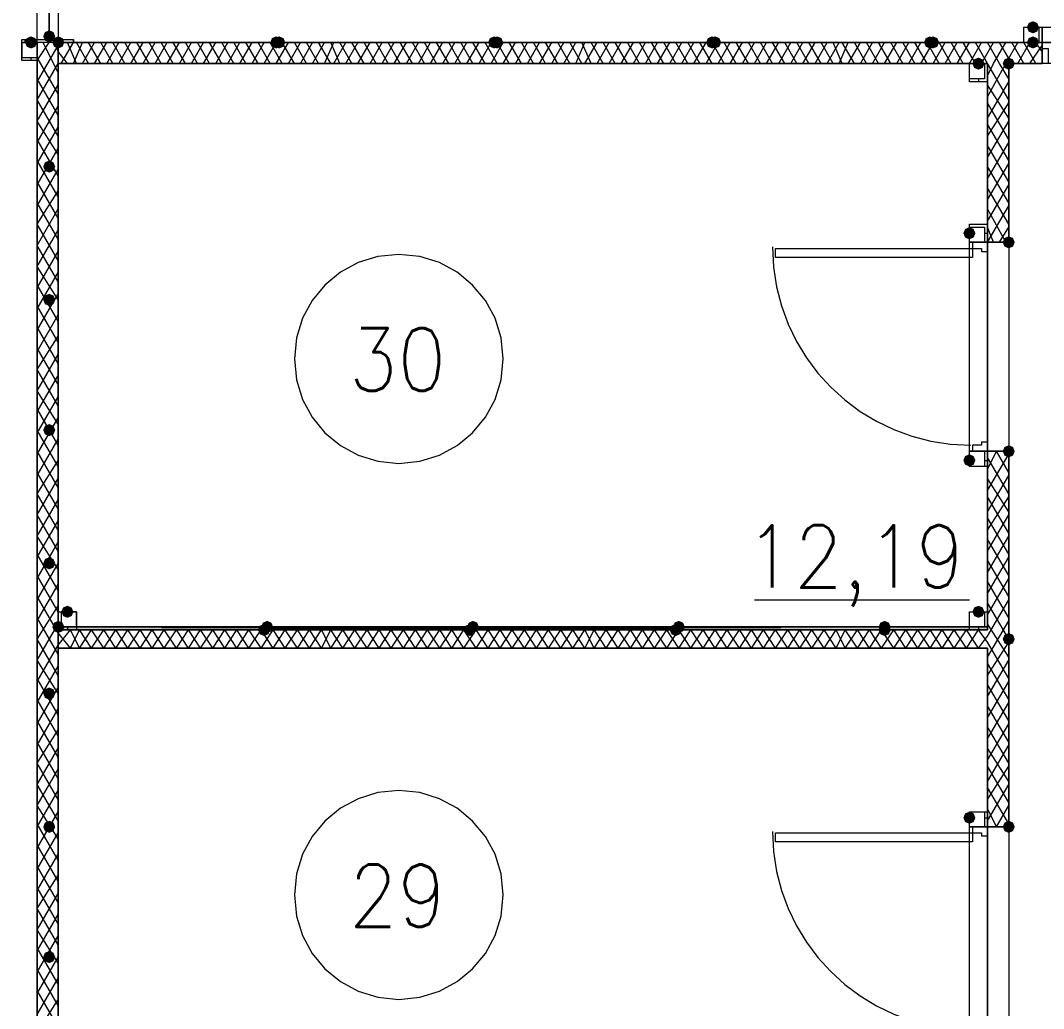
# Model space of a CAD drawing. Header units: millimetres. Extents: x 0 to 420, y 0 to 297.
# Drawn here: x 225.45 to 239.75, y 190.63 to 204.44 of the extents above; entities that cross this region are included whole.
import ezdxf

# ---------------------------------------------------------------- set-up
doc = ezdxf.new("R2010")
doc.units = ezdxf.units.MM
doc.styles.get("Standard").update_dxf_attribs({"font": 'STANDARD'})

msp = doc.modelspace()

# ---------------------------------------------------------------- hatches: boundary and pattern name
for color, points in [(7, [(239.691333, 204.343), (239.666462, 204.283204), (239.606667, 204.258333), (239.546871, 204.283204), (239.522, 204.343), (239.546871, 204.402796), (239.606667, 204.427667), (239.666462, 204.402796)]), (7, [(225.679, 204.131333), (225.654129, 204.071537), (225.594333, 204.046667), (225.534538, 204.071537), (225.509667, 204.131333), (225.534537, 204.191129), (225.594333, 204.216), (225.654129, 204.191129)]), (7, [(225.933, 204.216), (225.908129, 204.156204), (225.848333, 204.131333), (225.788537, 204.156204), (225.763667, 204.216), (225.788537, 204.275796), (225.848333, 204.300667), (225.908129, 204.275796)]), (254, [(226.06, 204.131333), (226.035129, 204.071537), (225.975333, 204.046667), (225.915538, 204.071537), (225.890667, 204.131333), (225.915537, 204.191129), (225.975333, 204.216), (226.035129, 204.191129)]), (254, [(229.108, 204.131333), (229.083129, 204.071537), (229.023333, 204.046667), (228.963538, 204.071537), (228.938667, 204.131333), (228.963537, 204.191129), (229.023333, 204.216), (229.083129, 204.191129)]), (254, [(229.150333, 204.131333), (229.125462, 204.071537), (229.065667, 204.046667), (229.005871, 204.071537), (228.981, 204.131333), (229.005871, 204.191129), (229.065667, 204.216), (229.125462, 204.191129)]), (254, [(232.156, 204.131333), (232.131129, 204.071537), (232.071333, 204.046667), (232.011538, 204.071537), (231.986667, 204.131333), (232.011537, 204.191129), (232.071333, 204.216), (232.131129, 204.191129)]), (254, [(232.198333, 204.131333), (232.173463, 204.071537), (232.113667, 204.046667), (232.053871, 204.071537), (232.029, 204.131333), (232.053871, 204.191129), (232.113667, 204.216), (232.173462, 204.191129)]), (254, [(235.204, 204.131333), (235.179129, 204.071537), (235.119333, 204.046667), (235.059538, 204.071537), (235.034667, 204.131333), (235.059537, 204.191129), (235.119333, 204.216), (235.179129, 204.191129)]), (254, [(235.246333, 204.131333), (235.221462, 204.071537), (235.161667, 204.046667), (235.101871, 204.071537), (235.077, 204.131333), (235.101871, 204.191129), (235.161667, 204.216), (235.221462, 204.191129)]), (254, [(238.252, 204.131333), (238.227129, 204.071537), (238.167333, 204.046667), (238.107537, 204.071537), (238.082667, 204.131333), (238.107537, 204.191129), (238.167333, 204.216), (238.227129, 204.191129)]), (254, [(238.294333, 204.131333), (238.269463, 204.071537), (238.209667, 204.046667), (238.149871, 204.071537), (238.125, 204.131333), (238.149871, 204.191129), (238.209667, 204.216), (238.269462, 204.191129)]), (7, [(239.691333, 204.131333), (239.666462, 204.071537), (239.606667, 204.046667), (239.546871, 204.071537), (239.522, 204.131333), (239.546871, 204.191129), (239.606667, 204.216), (239.666462, 204.191129)]), (7, [(238.929333, 203.835), (238.904462, 203.775204), (238.844667, 203.750333), (238.784871, 203.775204), (238.76, 203.835), (238.784871, 203.894796), (238.844667, 203.919667), (238.904462, 203.894796)]), (254, [(239.352667, 203.835), (239.327796, 203.775204), (239.268, 203.750333), (239.208204, 203.775204), (239.183333, 203.835), (239.208204, 203.894796), (239.268, 203.919667), (239.327796, 203.894796)]), (7, [(225.933, 202.395667), (225.908129, 202.335871), (225.848333, 202.311), (225.788537, 202.335871), (225.763667, 202.395667), (225.788537, 202.455462), (225.848333, 202.480333), (225.908129, 202.455463)]), (7, [(238.802333, 201.464333), (238.777462, 201.404538), (238.717667, 201.379667), (238.657871, 201.404538), (238.633, 201.464333), (238.657871, 201.524129), (238.717667, 201.549), (238.777462, 201.524129)]), (254, [(239.352667, 201.337333), (239.327796, 201.277537), (239.268, 201.252667), (239.208204, 201.277537), (239.183333, 201.337333), (239.208204, 201.397129), (239.268, 201.422), (239.327796, 201.397129)]), (254, [(239.352667, 201.337333), (239.327796, 201.277537), (239.268, 201.252667), (239.208204, 201.277537), (239.183333, 201.337333), (239.208204, 201.397129), (239.268, 201.422), (239.327796, 201.397129)]), (7, [(225.933, 200.533), (225.908129, 200.473204), (225.848333, 200.448333), (225.788537, 200.473204), (225.763667, 200.533), (225.788537, 200.592796), (225.848333, 200.617667), (225.908129, 200.592796)]), (7, [(225.933, 198.712667), (225.908129, 198.652871), (225.848333, 198.628), (225.788537, 198.652871), (225.763667, 198.712667), (225.788537, 198.772462), (225.848333, 198.797333), (225.908129, 198.772463)]), (7, [(239.352667, 198.416333), (239.327796, 198.356537), (239.268, 198.331667), (239.208204, 198.356537), (239.183333, 198.416333), (239.208204, 198.476129), (239.268, 198.501), (239.327796, 198.476129)]), (254, [(239.352667, 198.416333), (239.327796, 198.356537), (239.268, 198.331667), (239.208204, 198.356537), (239.183333, 198.416333), (239.208204, 198.476129), (239.268, 198.501), (239.327796, 198.476129)]), (254, [(239.352667, 198.416333), (239.327796, 198.356537), (239.268, 198.331667), (239.208204, 198.356537), (239.183333, 198.416333), (239.208204, 198.476129), (239.268, 198.501), (239.327796, 198.476129)]), (7, [(238.802333, 198.289333), (238.777462, 198.229537), (238.717667, 198.204667), (238.657871, 198.229537), (238.633, 198.289333), (238.657871, 198.349129), (238.717667, 198.374), (238.777462, 198.349129)]), (7, [(225.933, 196.85), (225.908129, 196.790204), (225.848333, 196.765333), (225.788537, 196.790204), (225.763667, 196.85), (225.788537, 196.909796), (225.848333, 196.934667), (225.908129, 196.909796)]), (7, [(226.187, 196.172667), (226.162129, 196.112871), (226.102333, 196.088), (226.042537, 196.112871), (226.017667, 196.172667), (226.042537, 196.232462), (226.102333, 196.257333), (226.162129, 196.232463)]), (7, [(238.929333, 196.172667), (238.904462, 196.112871), (238.844667, 196.088), (238.784871, 196.112871), (238.76, 196.172667), (238.784871, 196.232462), (238.844667, 196.257333), (238.904462, 196.232463)]), (254, [(226.06, 195.961), (226.035129, 195.901204), (225.975333, 195.876333), (225.915538, 195.901204), (225.890667, 195.961), (225.915537, 196.020796), (225.975333, 196.045667), (226.035129, 196.020796)]), (254, [(226.06, 195.961), (226.035129, 195.901204), (225.975333, 195.876333), (225.915538, 195.901204), (225.890667, 195.961), (225.915537, 196.020796), (225.975333, 196.045667), (226.035129, 196.020796)]), (254, [(228.981, 195.961), (228.956129, 195.901204), (228.896333, 195.876333), (228.836538, 195.901204), (228.811667, 195.961), (228.836537, 196.020796), (228.896333, 196.045667), (228.956129, 196.020796)]), (254, [(231.859667, 195.961), (231.834796, 195.901204), (231.775, 195.876333), (231.715204, 195.901204), (231.690333, 195.961), (231.715204, 196.020796), (231.775, 196.045667), (231.834796, 196.020796)]), (254, [(234.738333, 195.961), (234.713462, 195.901204), (234.653667, 195.876333), (234.593871, 195.901204), (234.569, 195.961), (234.593871, 196.020796), (234.653667, 196.045667), (234.713462, 196.020796)]), (254, [(237.617, 195.961), (237.592129, 195.901204), (237.532333, 195.876333), (237.472537, 195.901204), (237.447667, 195.961), (237.472537, 196.020796), (237.532333, 196.045667), (237.592129, 196.020796)]), (254, [(228.938667, 195.918667), (228.913796, 195.858871), (228.854, 195.834), (228.794204, 195.858871), (228.769333, 195.918667), (228.794204, 195.978462), (228.854, 196.003333), (228.913796, 195.978463)]), (254, [(231.817333, 195.918667), (231.792463, 195.858871), (231.732667, 195.834), (231.672871, 195.858871), (231.648, 195.918667), (231.672871, 195.978462), (231.732667, 196.003333), (231.792462, 195.978463)]), (254, [(234.696, 195.918667), (234.671129, 195.858871), (234.611333, 195.834), (234.551538, 195.858871), (234.526667, 195.918667), (234.551537, 195.978462), (234.611333, 196.003333), (234.671129, 195.978463)]), (254, [(237.617, 195.918667), (237.592129, 195.858871), (237.532333, 195.834), (237.472537, 195.858871), (237.447667, 195.918667), (237.472537, 195.978462), (237.532333, 196.003333), (237.592129, 195.978463)]), (254, [(239.352667, 195.791667), (239.327796, 195.731871), (239.268, 195.707), (239.208204, 195.731871), (239.183333, 195.791667), (239.208204, 195.851462), (239.268, 195.876333), (239.327796, 195.851463)]), (254, [(239.352667, 195.791667), (239.327796, 195.731871), (239.268, 195.707), (239.208204, 195.731871), (239.183333, 195.791667), (239.208204, 195.851462), (239.268, 195.876333), (239.327796, 195.851463)]), (7, [(225.933, 195.029667), (225.908129, 194.969871), (225.848333, 194.945), (225.788537, 194.969871), (225.763667, 195.029667), (225.788537, 195.089462), (225.848333, 195.114333), (225.908129, 195.089463)]), (7, [(238.802333, 193.294), (238.777462, 193.234204), (238.717667, 193.209333), (238.657871, 193.234204), (238.633, 193.294), (238.657871, 193.353796), (238.717667, 193.378667), (238.777462, 193.353796)]), (7, [(225.933, 193.167), (225.908129, 193.107204), (225.848333, 193.082333), (225.788537, 193.107204), (225.763667, 193.167), (225.788537, 193.226796), (225.848333, 193.251667), (225.908129, 193.226796)]), (7, [(239.352667, 193.167), (239.327796, 193.107204), (239.268, 193.082333), (239.208204, 193.107204), (239.183333, 193.167), (239.208204, 193.226796), (239.268, 193.251667), (239.327796, 193.226796)]), (254, [(239.352667, 193.167), (239.327796, 193.107204), (239.268, 193.082333), (239.208204, 193.107204), (239.183333, 193.167), (239.208204, 193.226796), (239.268, 193.251667), (239.327796, 193.226796)]), (7, [(225.933, 191.346667), (225.908129, 191.286871), (225.848333, 191.262), (225.788537, 191.286871), (225.763667, 191.346667), (225.788537, 191.406462), (225.848333, 191.431333), (225.908129, 191.406463)])]:
    msp.add_hatch(color=color).paths.add_polyline_path(points, flags=0)
h = msp.add_hatch(color=7)
h.paths.add_polyline_path([(225.975333, 204.131333), (239.733667, 204.131333)], flags=0)
h.paths.add_polyline_path([(239.733667, 204.131333), (225.975333, 204.131333)], flags=0)
h = msp.add_hatch(color=7)
h.paths.add_polyline_path([(239.268, 203.835), (239.268, 201.337333)], flags=0)
h.paths.add_polyline_path([(239.268, 201.337333), (239.268, 203.835)], flags=0)
h = msp.add_hatch(color=7)
h.paths.add_polyline_path([(239.268, 198.416333), (239.268, 193.167)], flags=0)
h.paths.add_polyline_path([(239.268, 193.167), (239.268, 198.416333)], flags=0)
h = msp.add_hatch(color=7)
h.paths.add_polyline_path([(238.971667, 195.961), (225.975333, 195.961), (238.971667, 195.918667)], flags=0)
h.paths.add_polyline_path([(225.975333, 195.961), (238.971667, 195.918667), (225.975333, 195.918667)], flags=0)

# ---------------------------------------------------------------- linework, layer by layer
at = {"color": 43, "lineweight": 0}
msp.add_lwpolyline([(208.576333, 187.748333), (225.679, 187.748333), (225.679, 222.25), (208.576333, 222.25)], close=True, dxfattribs=at)
at = {"color": 171, "lineweight": 0}
msp.add_lwpolyline([(225.975333, 204.131333), (243.586, 204.131333), (243.586, 222.25), (225.975333, 222.25)], close=True, dxfattribs=at)
at = {"color": 7, "lineweight": 0}
for points in [[(226.187, 204.131333), (225.467333, 204.131333), (225.467333, 204.173667), (225.848333, 204.173667), (225.848333, 204.808667), (225.467333, 204.808667), (225.467333, 204.851), (226.187, 204.851), (226.187, 204.808667), (225.848333, 204.808667), (225.848333, 204.173667), (226.187, 204.173667)], [(239.479667, 204.343), (239.691333, 204.343), (239.691333, 204.131333), (239.479667, 204.131333), (239.479667, 204.343), (239.733667, 204.343), (239.733667, 204.131333), (239.479667, 204.131333)], [(225.679, 203.877333), (225.467333, 203.877333), (225.467333, 204.131333), (225.679, 204.131333)], [(225.679, 203.919667), (225.679, 204.131333), (225.467333, 204.131333), (225.467333, 203.919667)], [(225.975333, 204.131333), (239.733667, 204.131333)], [(239.733667, 204.131333), (225.975333, 204.131333)], [(239.733667, 204.131333), (225.975333, 204.131333), (239.733667, 204.131333), (225.975333, 204.131333)], [(239.818333, 204.046667), (239.818333, 203.962), (239.818333, 203.835), (239.733667, 203.835), (239.733667, 204.046667)], [(238.717667, 203.835), (238.929333, 203.835), (238.929333, 203.623333), (238.717667, 203.623333), (238.717667, 203.835), (238.971667, 203.835), (238.971667, 203.581), (238.717667, 203.581)], [(239.268, 203.835), (239.268, 201.337333)], [(239.268, 201.337333), (239.268, 203.835)], [(239.268, 203.835), (239.268, 201.337333)], [(239.268, 203.835), (239.268, 201.337333)], [(238.717667, 201.337333), (238.717667, 201.549), (238.929333, 201.549), (238.929333, 201.337333), (238.717667, 201.337333), (238.717667, 201.591333), (238.971667, 201.591333), (238.971667, 201.337333)], [(238.971667, 201.337333), (238.76, 201.337333), (238.76, 201.252667), (238.887, 201.252667), (238.887, 201.210333), (238.971667, 201.210333)], [(236.008333, 201.252667), (238.76, 201.252667), (238.76, 201.125667), (236.008333, 201.125667)], [(238.971667, 198.543333), (238.887, 198.543333), (238.887, 198.501), (238.76, 198.501), (238.76, 198.416333), (238.971667, 198.416333)], [(238.717667, 198.204667), (238.717667, 198.416333), (238.929333, 198.416333), (238.929333, 198.204667), (238.717667, 198.204667), (238.717667, 198.416333), (238.971667, 198.416333), (238.971667, 198.204667)], [(239.268, 198.416333), (239.268, 193.167)], [(239.268, 193.167), (239.268, 198.416333)], [(239.268, 193.167), (239.268, 198.416333), (239.268, 193.167), (239.268, 198.416333)], [(225.975333, 196.172667), (226.229333, 196.172667), (226.229333, 195.918667), (225.975333, 195.918667)], [(226.017667, 196.172667), (226.017667, 195.961), (226.229333, 195.961), (226.229333, 196.172667)], [(238.717667, 196.172667), (238.929333, 196.172667), (238.929333, 195.961), (238.717667, 195.961), (238.717667, 196.172667), (238.971667, 196.172667), (238.971667, 195.918667), (238.717667, 195.918667)], [(238.971667, 195.961), (225.975333, 195.961), (238.971667, 195.918667)], [(225.975333, 195.961), (238.971667, 195.918667), (225.975333, 195.918667)], [(238.971667, 195.961), (238.971667, 195.918667), (225.975333, 195.918667), (225.975333, 195.961), (238.971667, 195.961), (225.975333, 195.961), (225.975333, 195.918667), (238.971667, 195.918667)], [(238.717667, 193.167), (238.717667, 193.378667), (238.929333, 193.378667), (238.929333, 193.167), (238.717667, 193.167), (238.717667, 193.378667), (238.971667, 193.378667), (238.971667, 193.167)], [(236.008333, 193.082333), (238.76, 193.082333), (238.76, 192.955333), (236.008333, 192.955333)], [(238.971667, 193.167), (238.76, 193.167), (238.76, 193.082333), (238.887, 193.082333), (238.887, 193.04), (238.971667, 193.04)]]:
    msp.add_lwpolyline(points, close=True, dxfattribs=at)
for points in [[(225.848333, 204.131333), (225.848333, 204.851)], [(239.733667, 204.258333), (239.733667, 204.343), (241.173, 204.343)], [(241.173, 204.131333), (239.733667, 204.131333), (239.733667, 204.258333)], [(225.509667, 204.131333), (225.509667, 204.173667)], [(225.679, 204.131333), (225.679, 204.173667)], [(225.679, 203.877333), (225.848333, 204.131333)], [(225.975333, 187.748333), (225.975333, 204.131333), (225.679, 204.131333), (225.679, 187.748333)], [(225.679, 203.581), (225.975333, 204.089)], [(225.975333, 203.708), (225.763667, 204.131333)], [(225.975333, 204.004333), (225.933, 204.131333)], [(225.975333, 204.089), (226.017667, 204.131333)], [(239.733667, 204.131333), (225.975333, 204.131333), (239.733667, 204.131333), (225.975333, 204.131333)], [(239.733667, 204.131333), (225.975333, 204.131333), (225.975333, 203.835)], [(226.017667, 204.131333), (226.017667, 204.173667)], [(226.017667, 203.835), (226.187, 204.131333)], [(226.229333, 203.835), (226.102333, 204.131333)], [(226.187, 204.131333), (226.187, 204.173667)], [(226.187, 203.835), (226.314, 204.131333)], [(226.398667, 203.835), (226.229333, 204.131333)], [(226.314, 203.835), (226.483333, 204.131333)], [(226.568, 203.835), (226.398667, 204.131333)], [(226.483333, 203.835), (226.652667, 204.131333)], [(226.737333, 203.835), (226.568, 204.131333)], [(226.652667, 203.835), (226.822, 204.131333)], [(226.906667, 203.835), (226.737333, 204.131333)], [(226.822, 203.835), (226.991333, 204.131333)], [(227.076, 203.835), (226.906667, 204.131333)], [(226.991333, 203.835), (227.160667, 204.131333)], [(227.245333, 203.835), (227.076, 204.131333)], [(227.160667, 203.835), (227.33, 204.131333)], [(227.414667, 203.835), (227.245333, 204.131333)], [(227.33, 203.835), (227.499333, 204.131333)], [(227.584, 203.835), (227.414667, 204.131333)], [(227.499333, 203.835), (227.668667, 204.131333)], [(227.753333, 203.835), (227.584, 204.131333)], [(227.668667, 203.835), (227.838, 204.131333)], [(227.922667, 203.835), (227.753333, 204.131333)], [(227.838, 203.835), (228.007333, 204.131333)], [(228.092, 203.835), (227.922667, 204.131333)], [(228.007333, 203.835), (228.176667, 204.131333)], [(228.261333, 203.835), (228.092, 204.131333)], [(228.176667, 203.835), (228.346, 204.131333)], [(228.430667, 203.835), (228.261333, 204.131333)], [(228.346, 203.835), (228.515333, 204.131333)], [(228.6, 203.835), (228.430667, 204.131333)], [(228.515333, 203.835), (228.684667, 204.131333)], [(228.769333, 203.835), (228.6, 204.131333)], [(228.684667, 203.835), (228.854, 204.131333)], [(228.938667, 203.835), (228.769333, 204.131333)], [(228.854, 203.835), (229.023333, 204.131333)], [(229.108, 203.835), (228.938667, 204.131333)], [(229.023333, 203.835), (229.192667, 204.131333)], [(229.277333, 203.835), (229.108, 204.131333)], [(229.192667, 203.835), (229.362, 204.131333)], [(229.446667, 203.835), (229.277333, 204.131333)], [(229.362, 203.835), (229.531333, 204.131333)], [(229.616, 203.835), (229.446667, 204.131333)], [(229.531333, 203.835), (229.700667, 204.131333)], [(229.785333, 203.835), (229.616, 204.131333)], [(229.700667, 203.835), (229.827667, 204.131333)], [(229.912333, 203.835), (229.785333, 204.131333)], [(229.827667, 203.835), (229.997, 204.131333)], [(230.081667, 203.835), (229.912333, 204.131333)], [(229.997, 203.835), (230.166333, 204.131333)], [(230.251, 203.835), (230.081667, 204.131333)], [(230.166333, 203.835), (230.335667, 204.131333)], [(230.420333, 203.835), (230.251, 204.131333)], [(230.335667, 203.835), (230.505, 204.131333)], [(230.589667, 203.835), (230.420333, 204.131333)], [(230.505, 203.835), (230.674333, 204.131333)], [(230.759, 203.835), (230.589667, 204.131333)], [(230.674333, 203.835), (230.843667, 204.131333)], [(230.928333, 203.835), (230.759, 204.131333)], [(230.843667, 203.835), (231.013, 204.131333)], [(231.097667, 203.835), (230.928333, 204.131333)], [(231.013, 203.835), (231.182333, 204.131333)], [(231.267, 203.835), (231.097667, 204.131333)], [(231.182333, 203.835), (231.351667, 204.131333)], [(231.436333, 203.835), (231.267, 204.131333)], [(231.351667, 203.835), (231.521, 204.131333)], [(231.605667, 203.835), (231.436333, 204.131333)], [(231.521, 203.835), (231.690333, 204.131333)], [(231.775, 203.835), (231.605667, 204.131333)], [(231.690333, 203.835), (231.859667, 204.131333)], [(231.944333, 203.835), (231.775, 204.131333)], [(231.859667, 203.835), (232.029, 204.131333)], [(232.113667, 203.835), (231.944333, 204.131333)], [(232.029, 203.835), (232.198333, 204.131333)], [(232.283, 203.835), (232.113667, 204.131333)], [(232.198333, 203.835), (232.367667, 204.131333)], [(232.452333, 203.835), (232.283, 204.131333)], [(232.367667, 203.835), (232.537, 204.131333)], [(232.621667, 203.835), (232.452333, 204.131333)], [(232.537, 203.835), (232.706333, 204.131333)], [(232.791, 203.835), (232.621667, 204.131333)], [(232.706333, 203.835), (232.875667, 204.131333)], [(232.960333, 203.835), (232.791, 204.131333)], [(232.875667, 203.835), (233.045, 204.131333)], [(233.129667, 203.835), (232.960333, 204.131333)], [(233.045, 203.835), (233.214333, 204.131333)], [(233.299, 203.835), (233.129667, 204.131333)], [(233.214333, 203.835), (233.341333, 204.131333)], [(233.426, 203.835), (233.299, 204.131333)], [(233.341333, 203.835), (233.510667, 204.131333)], [(233.595333, 203.835), (233.426, 204.131333)], [(233.510667, 203.835), (233.68, 204.131333)], [(233.764667, 203.835), (233.595333, 204.131333)], [(233.68, 203.835), (233.849333, 204.131333)], [(233.934, 203.835), (233.764667, 204.131333)], [(233.849333, 203.835), (234.018667, 204.131333)], [(234.103333, 203.835), (233.934, 204.131333)], [(234.018667, 203.835), (234.188, 204.131333)], [(234.272667, 203.835), (234.103333, 204.131333)], [(234.188, 203.835), (234.357333, 204.131333)], [(234.442, 203.835), (234.272667, 204.131333)], [(234.357333, 203.835), (234.526667, 204.131333)], [(234.611333, 203.835), (234.442, 204.131333)], [(234.526667, 203.835), (234.696, 204.131333)], [(234.780667, 203.835), (234.611333, 204.131333)], [(234.696, 203.835), (234.865333, 204.131333)], [(234.95, 203.835), (234.780667, 204.131333)], [(234.865333, 203.835), (235.034667, 204.131333)], [(235.119333, 203.835), (234.95, 204.131333)], [(235.034667, 203.835), (235.204, 204.131333)], [(235.288667, 203.835), (235.119333, 204.131333)], [(235.204, 203.835), (235.373333, 204.131333)], [(235.458, 203.835), (235.288667, 204.131333)], [(235.373333, 203.835), (235.542667, 204.131333)], [(235.627333, 203.835), (235.458, 204.131333)], [(235.542667, 203.835), (235.712, 204.131333)], [(235.796667, 203.835), (235.627333, 204.131333)], [(235.712, 203.835), (235.881333, 204.131333)], [(235.966, 203.835), (235.796667, 204.131333)], [(235.881333, 203.835), (236.050667, 204.131333)], [(236.135333, 203.835), (235.966, 204.131333)], [(236.050667, 203.835), (236.22, 204.131333)], [(236.304667, 203.835), (236.135333, 204.131333)], [(236.22, 203.835), (236.389333, 204.131333)], [(236.474, 203.835), (236.304667, 204.131333)], [(236.389333, 203.835), (236.558667, 204.131333)], [(236.643333, 203.835), (236.474, 204.131333)], [(236.558667, 203.835), (236.728, 204.131333)], [(236.812667, 203.835), (236.643333, 204.131333)], [(236.728, 203.835), (236.897333, 204.131333)], [(236.939667, 203.835), (236.812667, 204.131333)], [(236.897333, 203.835), (237.024333, 204.131333)], [(237.109, 203.835), (236.939667, 204.131333)], [(237.024333, 203.835), (237.193667, 204.131333)], [(237.278333, 203.835), (237.109, 204.131333)], [(237.193667, 203.835), (237.363, 204.131333)], [(237.447667, 203.835), (237.278333, 204.131333)], [(237.363, 203.835), (237.532333, 204.131333)], [(237.617, 203.835), (237.447667, 204.131333)], [(237.532333, 203.835), (237.701667, 204.131333)], [(237.786333, 203.835), (237.617, 204.131333)], [(237.701667, 203.835), (237.871, 204.131333)], [(237.955667, 203.835), (237.786333, 204.131333)], [(237.871, 203.835), (238.040333, 204.131333)], [(238.125, 203.835), (237.955667, 204.131333)], [(238.040333, 203.835), (238.209667, 204.131333)], [(238.294333, 203.835), (238.125, 204.131333)], [(238.209667, 203.835), (238.379, 204.131333)], [(238.463667, 203.835), (238.294333, 204.131333)], [(238.379, 203.835), (238.548333, 204.131333)], [(238.633, 203.835), (238.463667, 204.131333)], [(238.548333, 203.835), (238.717667, 204.131333)], [(238.802333, 203.835), (238.633, 204.131333)], [(238.717667, 203.835), (238.887, 204.131333)], [(238.971667, 203.835), (238.802333, 204.131333)], [(238.887, 203.835), (239.056333, 204.131333)], [(239.141, 203.835), (238.971667, 204.131333)], [(239.056333, 203.835), (239.225667, 204.131333)], [(239.310333, 203.835), (239.141, 204.131333)], [(239.225667, 203.835), (239.395, 204.131333)], [(239.479667, 203.835), (239.310333, 204.131333)], [(239.395, 203.835), (239.564333, 204.131333)], [(239.649, 203.835), (239.479667, 204.131333)], [(239.564333, 203.835), (239.733667, 204.089)], [(239.733667, 204.004333), (239.649, 204.131333)], [(239.733667, 203.835), (239.733667, 204.046667), (239.733667, 204.131333)], [(239.733667, 204.131333), (239.733667, 204.046667), (239.733667, 203.835), (239.733667, 204.046667)], [(225.594333, 203.877333), (225.594333, 203.919667)], [(225.975333, 203.411667), (225.679, 203.919667)], [(226.102333, 203.835), (225.975333, 204.004333)], [(225.679, 203.327), (225.975333, 203.835)], [(225.975333, 203.835), (238.971667, 203.835)], [(238.971667, 203.665667), (239.056333, 203.835)], [(238.971667, 203.369333), (239.225667, 203.835)], [(239.268, 203.327), (238.971667, 203.835)], [(238.971667, 203.835), (238.971667, 201.337333)], [(239.268, 203.623333), (239.141, 203.835)], [(239.268, 203.835), (239.268, 201.337333), (239.268, 203.835), (239.268, 201.337333)], [(239.268, 203.835), (239.733667, 203.835)], [(239.268, 201.337333), (239.268, 203.835)], [(225.975333, 203.115333), (225.679, 203.623333)], [(238.844667, 203.623333), (238.844667, 203.581)], [(225.679, 203.030667), (225.975333, 203.538667)], [(238.971667, 203.073), (239.268, 203.581)], [(239.268, 203.073), (238.971667, 203.538667)], [(225.975333, 202.819), (225.679, 203.327)], [(225.679, 202.734333), (225.975333, 203.242333)], [(238.971667, 202.819), (239.268, 203.284667)], [(239.268, 202.776667), (238.971667, 203.284667)], [(225.975333, 202.565), (225.679, 203.030667)], [(225.679, 202.438), (225.975333, 202.946)], [(238.971667, 202.522667), (239.268, 203.030667)], [(239.268, 202.480333), (238.971667, 202.988333)], [(225.975333, 202.268667), (225.679, 202.776667)], [(225.679, 202.141667), (225.975333, 202.649667)], [(238.971667, 202.226333), (239.268, 202.734333)], [(239.268, 202.184), (238.971667, 202.692)], [(225.975333, 201.972333), (225.679, 202.480333)], [(225.679, 201.845333), (225.975333, 202.353333)], [(238.971667, 201.93), (239.268, 202.438)], [(239.268, 201.887667), (238.971667, 202.395667)], [(225.975333, 201.676), (225.679, 202.184)], [(225.679, 201.591333), (225.975333, 202.057)], [(238.971667, 201.633667), (239.268, 202.141667)], [(239.268, 201.591333), (238.971667, 202.099333)], [(225.975333, 201.379667), (225.679, 201.887667)], [(225.679, 201.295), (225.975333, 201.803)], [(238.971667, 201.337333), (239.268, 201.845333)], [(239.225667, 201.337333), (238.971667, 201.803)], [(225.975333, 201.083333), (225.679, 201.591333)], [(225.679, 200.998667), (225.975333, 201.506667)], [(239.056333, 201.337333), (238.971667, 201.549)], [(239.141, 201.337333), (239.268, 201.549)], [(238.717667, 199.898), (238.717667, 201.337333), (238.844667, 201.337333)], [(238.844667, 201.337333), (238.971667, 201.337333), (238.971667, 199.898)], [(238.929333, 201.464333), (238.971667, 201.464333)], [(238.971667, 201.337333), (239.268, 201.337333)], [(239.268, 201.337333), (238.971667, 201.337333)], [(225.975333, 200.787), (225.679, 201.295)], [(225.679, 200.702333), (225.975333, 201.210333)], [(235.966, 201.273833), (235.980316, 200.990325), (236.022334, 200.715006), (236.09066, 200.449272), (236.183901, 200.194515), (236.300663, 199.95213), (236.439552, 199.723509), (236.599176, 199.510048), (236.778139, 199.313139), (236.975048, 199.134176), (237.188509, 198.974552), (237.41713, 198.835663), (237.659515, 198.718901), (237.914272, 198.62566), (238.180006, 198.557334), (238.455325, 198.515316), (238.738833, 198.501)], [(232.198333, 199.7075), (232.168661, 200.001844), (232.083561, 200.275996), (231.948905, 200.524083), (231.770566, 200.740232), (231.554416, 200.918572), (231.306329, 201.053228), (231.032177, 201.138328), (230.737833, 201.168), (230.44349, 201.138328), (230.169338, 201.053228), (229.921251, 200.918572), (229.705101, 200.740232), (229.526762, 200.524083), (229.392106, 200.275996), (229.307005, 200.001844), (229.277333, 199.7075)], [(225.975333, 200.533), (225.679, 200.998667)], [(225.679, 200.406), (225.975333, 200.914)], [(225.975333, 200.236667), (225.679, 200.744667)], [(225.679, 200.109667), (225.975333, 200.617667)], [(225.975333, 199.940333), (225.679, 200.448333)], [(225.679, 199.813333), (225.975333, 200.321333)], [(225.975333, 199.644), (225.679, 200.152)], [(225.679, 199.559333), (225.975333, 200.025)], [(238.844667, 198.416333), (238.717667, 198.416333), (238.717667, 199.898)], [(238.971667, 199.898), (238.971667, 198.416333), (238.844667, 198.416333)], [(225.975333, 199.347667), (225.679, 199.855667)], [(225.679, 199.263), (225.975333, 199.771)], [(229.277333, 199.7075), (229.307005, 199.413156), (229.392106, 199.139004), (229.526762, 198.890917), (229.705101, 198.674768), (229.921251, 198.496428), (230.169338, 198.361772), (230.44349, 198.276672), (230.737833, 198.247), (231.032177, 198.276672), (231.306329, 198.361772), (231.554416, 198.496428), (231.770566, 198.674768), (231.948905, 198.890917), (232.083561, 199.139004), (232.168661, 199.413156), (232.198333, 199.7075)], [(225.975333, 199.051333), (225.679, 199.559333)], [(225.679, 198.966667), (225.975333, 199.474667)], [(225.975333, 198.797333), (225.679, 199.263)], [(225.679, 198.670333), (225.975333, 199.178333)], [(225.975333, 198.501), (225.679, 199.009)], [(225.679, 198.374), (225.975333, 198.882)], [(225.975333, 198.204667), (225.679, 198.712667)], [(225.679, 198.077667), (225.975333, 198.585667)], [(225.975333, 197.908333), (225.679, 198.416333)], [(238.971667, 198.162333), (239.098667, 198.416333)], [(238.971667, 198.416333), (239.268, 198.416333)], [(239.268, 198.416333), (238.971667, 198.416333)], [(238.971667, 198.416333), (238.971667, 195.918667)], [(238.971667, 197.866), (239.268, 198.374)], [(239.268, 197.823667), (238.971667, 198.331667)], [(239.268, 198.12), (239.098667, 198.416333)], [(239.268, 193.167), (239.268, 198.416333), (239.268, 193.167), (239.268, 198.416333)], [(239.268, 193.167), (239.268, 198.416333)], [(225.679, 197.823667), (225.975333, 198.289333)], [(238.929333, 198.289333), (238.971667, 198.289333)], [(225.975333, 197.612), (225.679, 198.12)], [(225.679, 197.527333), (225.975333, 198.035333)], [(238.971667, 197.569667), (239.268, 198.077667)], [(239.268, 197.569667), (238.971667, 198.035333)], [(225.975333, 197.315667), (225.679, 197.823667)], [(238.971667, 197.315667), (239.268, 197.781333)], [(239.268, 197.273333), (238.971667, 197.781333)], [(225.679, 197.231), (225.975333, 197.739)], [(225.975333, 197.019333), (225.679, 197.527333)], [(238.971667, 197.019333), (239.268, 197.527333)], [(239.268, 196.977), (238.971667, 197.485)], [(225.679, 196.934667), (225.975333, 197.442667)], [(225.975333, 196.765333), (225.679, 197.231)], [(238.971667, 196.723), (239.268, 197.231)], [(239.268, 196.680667), (238.971667, 197.188667)], [(225.679, 196.638333), (225.975333, 197.146333)], [(225.975333, 196.469), (225.679, 196.977)], [(238.971667, 196.426667), (239.268, 196.934667)], [(239.268, 196.384333), (238.971667, 196.892333)], [(225.679, 196.342), (225.975333, 196.85)], [(225.975333, 196.172667), (225.679, 196.680667)], [(238.971667, 196.130333), (239.268, 196.638333)], [(225.679, 196.045667), (225.975333, 196.553667)], [(239.268, 196.088), (238.971667, 196.596)], [(225.975333, 195.876333), (225.679, 196.384333)], [(235.712, 196.342), (238.717667, 196.342)], [(238.971667, 195.834), (239.268, 196.342)], [(225.679, 195.791667), (225.975333, 196.257333)], [(239.268, 195.791667), (238.971667, 196.299667)], [(225.975333, 195.58), (225.679, 196.088)], [(238.971667, 195.537667), (239.268, 196.045667)], [(225.679, 195.495333), (225.975333, 196.003333)], [(238.971667, 195.961), (225.975333, 195.961), (238.971667, 195.961), (225.975333, 195.918667)], [(225.975333, 195.707), (226.144667, 195.918667)], [(238.971667, 195.918667), (225.975333, 195.918667), (225.975333, 195.664667)], [(226.102333, 195.961), (226.102333, 195.918667)], [(226.144667, 195.664667), (226.271667, 195.918667)], [(226.271667, 195.664667), (226.144667, 195.918667)], [(226.271667, 195.664667), (226.441, 195.918667)], [(226.441, 195.664667), (226.271667, 195.918667)], [(226.441, 195.664667), (226.610333, 195.918667)], [(226.610333, 195.664667), (226.441, 195.918667)], [(226.610333, 195.664667), (226.779667, 195.918667)], [(226.779667, 195.664667), (226.610333, 195.918667)], [(226.779667, 195.664667), (226.949, 195.918667)], [(226.949, 195.664667), (226.779667, 195.918667)], [(226.949, 195.664667), (227.118333, 195.918667)], [(227.118333, 195.664667), (226.949, 195.918667)], [(227.118333, 195.664667), (227.287667, 195.918667)], [(227.287667, 195.664667), (227.118333, 195.918667)], [(227.287667, 195.664667), (227.457, 195.918667)], [(227.457, 195.664667), (227.287667, 195.918667)], [(227.457, 195.664667), (227.626333, 195.918667)], [(227.626333, 195.664667), (227.457, 195.918667)], [(227.626333, 195.664667), (227.795667, 195.918667)], [(227.795667, 195.664667), (227.626333, 195.918667)], [(227.795667, 195.664667), (227.965, 195.918667)], [(227.965, 195.664667), (227.795667, 195.918667)], [(227.965, 195.664667), (228.134333, 195.918667)], [(228.134333, 195.664667), (227.965, 195.918667)], [(228.134333, 195.664667), (228.303667, 195.918667)], [(228.303667, 195.664667), (228.134333, 195.918667)], [(228.303667, 195.664667), (228.473, 195.918667)], [(228.473, 195.664667), (228.303667, 195.918667)], [(228.473, 195.664667), (228.642333, 195.918667)], [(228.642333, 195.664667), (228.473, 195.918667)], [(228.642333, 195.664667), (228.811667, 195.918667)], [(228.811667, 195.664667), (228.642333, 195.918667)], [(228.811667, 195.664667), (228.981, 195.918667)], [(228.981, 195.664667), (228.811667, 195.918667)], [(228.981, 195.664667), (229.150333, 195.918667)], [(229.150333, 195.664667), (228.981, 195.918667)], [(229.150333, 195.664667), (229.319667, 195.918667)], [(229.319667, 195.664667), (229.150333, 195.918667)], [(229.319667, 195.664667), (229.489, 195.918667)], [(229.489, 195.664667), (229.319667, 195.918667)], [(229.489, 195.664667), (229.658333, 195.918667)], [(229.658333, 195.664667), (229.489, 195.918667)], [(229.658333, 195.664667), (229.785333, 195.918667)], [(229.785333, 195.664667), (229.658333, 195.918667)], [(229.785333, 195.664667), (229.954667, 195.918667)], [(229.954667, 195.664667), (229.785333, 195.918667)], [(229.954667, 195.664667), (230.124, 195.918667)], [(230.124, 195.664667), (229.954667, 195.918667)], [(230.124, 195.664667), (230.293333, 195.918667)], [(230.293333, 195.664667), (230.124, 195.918667)], [(230.293333, 195.664667), (230.462667, 195.918667)], [(230.462667, 195.664667), (230.293333, 195.918667)], [(230.462667, 195.664667), (230.632, 195.918667)], [(230.632, 195.664667), (230.462667, 195.918667)], [(230.632, 195.664667), (230.801333, 195.918667)], [(230.801333, 195.664667), (230.632, 195.918667)], [(230.801333, 195.664667), (230.970667, 195.918667)], [(230.970667, 195.664667), (230.801333, 195.918667)], [(230.970667, 195.664667), (231.14, 195.918667)], [(231.14, 195.664667), (230.970667, 195.918667)], [(231.14, 195.664667), (231.309333, 195.918667)], [(231.309333, 195.664667), (231.14, 195.918667)], [(231.309333, 195.664667), (231.478667, 195.918667)], [(231.478667, 195.664667), (231.309333, 195.918667)], [(231.478667, 195.664667), (231.648, 195.918667)], [(231.648, 195.664667), (231.478667, 195.918667)], [(231.648, 195.664667), (231.817333, 195.918667)], [(231.817333, 195.664667), (231.648, 195.918667)], [(231.817333, 195.664667), (231.986667, 195.918667)], [(231.986667, 195.664667), (231.817333, 195.918667)], [(231.986667, 195.664667), (232.156, 195.918667)], [(232.156, 195.664667), (231.986667, 195.918667)], [(232.156, 195.664667), (232.325333, 195.918667)], [(232.325333, 195.664667), (232.156, 195.918667)], [(232.325333, 195.664667), (232.494667, 195.918667)], [(232.494667, 195.664667), (232.325333, 195.918667)], [(232.494667, 195.664667), (232.664, 195.918667)], [(232.664, 195.664667), (232.494667, 195.918667)], [(232.664, 195.664667), (232.833333, 195.918667)], [(232.833333, 195.664667), (232.664, 195.918667)], [(232.833333, 195.664667), (233.002667, 195.918667)], [(233.002667, 195.664667), (232.833333, 195.918667)], [(233.002667, 195.664667), (233.172, 195.918667)], [(233.172, 195.664667), (233.002667, 195.918667)], [(233.172, 195.664667), (233.341333, 195.918667)], [(233.341333, 195.664667), (233.172, 195.918667)], [(233.341333, 195.664667), (233.468333, 195.918667)], [(233.468333, 195.664667), (233.341333, 195.918667)], [(233.468333, 195.664667), (233.637667, 195.918667)], [(233.637667, 195.664667), (233.468333, 195.918667)], [(233.637667, 195.664667), (233.807, 195.918667)], [(233.807, 195.664667), (233.637667, 195.918667)], [(233.807, 195.664667), (233.976333, 195.918667)], [(233.976333, 195.664667), (233.807, 195.918667)], [(233.976333, 195.664667), (234.145667, 195.918667)], [(234.145667, 195.664667), (233.976333, 195.918667)], [(234.145667, 195.664667), (234.315, 195.918667)], [(234.315, 195.664667), (234.145667, 195.918667)], [(234.315, 195.664667), (234.484333, 195.918667)], [(234.484333, 195.664667), (234.315, 195.918667)], [(234.484333, 195.664667), (234.653667, 195.918667)], [(234.653667, 195.664667), (234.484333, 195.918667)], [(234.653667, 195.664667), (234.823, 195.918667)], [(234.823, 195.664667), (234.653667, 195.918667)], [(234.823, 195.664667), (234.992333, 195.918667)], [(234.992333, 195.664667), (234.823, 195.918667)], [(234.992333, 195.664667), (235.161667, 195.918667)], [(235.161667, 195.664667), (234.992333, 195.918667)], [(235.161667, 195.664667), (235.331, 195.918667)], [(235.331, 195.664667), (235.161667, 195.918667)], [(235.331, 195.664667), (235.500333, 195.918667)], [(235.500333, 195.664667), (235.331, 195.918667)], [(235.500333, 195.664667), (235.669667, 195.918667)], [(235.669667, 195.664667), (235.500333, 195.918667)], [(235.669667, 195.664667), (235.839, 195.918667)], [(235.839, 195.664667), (235.669667, 195.918667)], [(235.839, 195.664667), (236.008333, 195.918667)], [(236.008333, 195.664667), (235.839, 195.918667)], [(236.008333, 195.664667), (236.177667, 195.918667)], [(236.177667, 195.664667), (236.008333, 195.918667)], [(236.177667, 195.664667), (236.347, 195.918667)], [(236.347, 195.664667), (236.177667, 195.918667)], [(236.347, 195.664667), (236.516333, 195.918667)], [(236.516333, 195.664667), (236.347, 195.918667)], [(236.516333, 195.664667), (236.685667, 195.918667)], [(236.685667, 195.664667), (236.516333, 195.918667)], [(236.685667, 195.664667), (236.855, 195.918667)], [(236.855, 195.664667), (236.685667, 195.918667)], [(236.855, 195.664667), (236.982, 195.918667)], [(236.982, 195.664667), (236.855, 195.918667)], [(236.982, 195.664667), (237.151333, 195.918667)], [(237.151333, 195.664667), (236.982, 195.918667)], [(237.151333, 195.664667), (237.320667, 195.918667)], [(237.320667, 195.664667), (237.151333, 195.918667)], [(237.320667, 195.664667), (237.49, 195.918667)], [(237.49, 195.664667), (237.320667, 195.918667)], [(237.49, 195.664667), (237.659333, 195.918667)], [(237.659333, 195.664667), (237.49, 195.918667)], [(237.659333, 195.664667), (237.828667, 195.918667)], [(237.828667, 195.664667), (237.659333, 195.918667)], [(237.828667, 195.664667), (237.998, 195.918667)], [(237.998, 195.664667), (237.828667, 195.918667)], [(237.998, 195.664667), (238.167333, 195.918667)], [(238.167333, 195.664667), (237.998, 195.918667)], [(238.167333, 195.664667), (238.336667, 195.918667)], [(238.336667, 195.664667), (238.167333, 195.918667)], [(238.336667, 195.664667), (238.506, 195.918667)], [(238.506, 195.664667), (238.336667, 195.918667)], [(238.506, 195.664667), (238.675333, 195.918667)], [(238.675333, 195.664667), (238.506, 195.918667)], [(238.675333, 195.664667), (238.844667, 195.918667)], [(238.844667, 195.664667), (238.675333, 195.918667)], [(238.844667, 195.961), (238.844667, 195.918667)], [(238.971667, 195.749333), (238.844667, 195.918667)], [(239.268, 195.537667), (238.971667, 196.003333)], [(225.975333, 195.283667), (225.679, 195.791667)], [(226.144667, 195.664667), (225.975333, 195.876333)], [(238.844667, 195.664667), (238.971667, 195.834)], [(238.971667, 195.283667), (239.268, 195.749333)], [(239.268, 195.241333), (238.971667, 195.749333)], [(225.679, 195.199), (225.975333, 195.707)], [(225.975333, 195.664667), (238.971667, 195.664667)], [(238.971667, 195.664667), (238.971667, 193.167)], [(225.975333, 195.029667), (225.679, 195.495333)], [(238.971667, 194.987333), (239.268, 195.495333)], [(225.679, 194.902667), (225.975333, 195.410667)], [(239.268, 194.945), (238.971667, 195.453)], [(225.975333, 194.733333), (225.679, 195.241333)], [(238.971667, 194.691), (239.268, 195.199)], [(225.679, 194.606333), (225.975333, 195.114333)], [(239.268, 194.648667), (238.971667, 195.156667)], [(225.975333, 194.437), (225.679, 194.945)], [(238.971667, 194.394667), (239.268, 194.902667)], [(225.679, 194.31), (225.975333, 194.818)], [(239.268, 194.352333), (238.971667, 194.860333)], [(225.975333, 194.140667), (225.679, 194.648667)], [(238.971667, 194.098333), (239.268, 194.606333)], [(225.679, 194.056), (225.975333, 194.521667)], [(239.268, 194.056), (238.971667, 194.564)], [(225.975333, 193.844333), (225.679, 194.352333)], [(225.679, 193.759667), (225.975333, 194.267667)], [(238.971667, 193.802), (239.268, 194.31)], [(239.268, 193.802), (238.971667, 194.267667)], [(225.975333, 193.548), (225.679, 194.056)], [(225.679, 193.463333), (225.975333, 193.971333)], [(238.971667, 193.548), (239.268, 194.013667)], [(239.268, 193.505667), (238.971667, 194.013667)], [(225.975333, 193.251667), (225.679, 193.759667)], [(238.971667, 193.251667), (239.268, 193.759667)], [(225.679, 193.167), (225.975333, 193.675)], [(232.198333, 192.2145), (232.168661, 192.508844), (232.083561, 192.782996), (231.948905, 193.031083), (231.770566, 193.247232), (231.554416, 193.425572), (231.306329, 193.560228), (231.032177, 193.645328), (230.737833, 193.675), (230.44349, 193.645328), (230.169338, 193.560228), (229.921251, 193.425572), (229.705101, 193.247232), (229.526762, 193.031083), (229.392106, 192.782996), (229.307005, 192.508844), (229.277333, 192.2145)], [(239.268, 193.209333), (238.971667, 193.717333)], [(225.975333, 192.997667), (225.679, 193.463333)], [(239.098667, 193.167), (239.268, 193.463333)], [(225.679, 192.870667), (225.975333, 193.378667)], [(239.098667, 193.167), (238.971667, 193.421)], [(225.975333, 192.701333), (225.679, 193.209333)], [(238.929333, 193.294), (238.971667, 193.294)], [(225.679, 192.574333), (225.975333, 193.082333)], [(235.966, 193.1035), (235.980316, 192.819991), (236.022334, 192.544673), (236.09066, 192.278939), (236.183901, 192.024182), (236.300663, 191.781796), (236.439552, 191.553176), (236.599176, 191.339714), (236.778139, 191.142805), (236.975048, 190.963842), (237.188509, 190.804219), (237.41713, 190.66533), (237.659515, 190.548568), (237.914272, 190.455326), (238.180006, 190.387), (238.455325, 190.344982), (238.738833, 190.330667)], [(238.717667, 191.685333), (238.717667, 193.167), (238.844667, 193.167)], [(238.844667, 193.167), (238.971667, 193.167), (238.971667, 191.685333)], [(238.971667, 193.167), (239.268, 193.167)], [(239.268, 193.167), (238.971667, 193.167)], [(225.975333, 192.405), (225.679, 192.913)], [(225.679, 192.278), (225.975333, 192.786)], [(225.975333, 192.108667), (225.679, 192.616667)], [(225.679, 192.024), (225.975333, 192.489667)], [(225.975333, 191.812333), (225.679, 192.320333)], [(225.679, 191.727667), (225.975333, 192.235667)], [(229.277333, 192.2145), (229.307005, 191.920156), (229.392106, 191.646004), (229.526762, 191.397917), (229.705101, 191.181768), (229.921251, 191.003428), (230.169338, 190.868772), (230.44349, 190.783672), (230.737833, 190.754), (231.032177, 190.783672), (231.306329, 190.868772), (231.554416, 191.003428), (231.770566, 191.181768), (231.948905, 191.397917), (232.083561, 191.646004), (232.168661, 191.920156), (232.198333, 192.2145)], [(225.975333, 191.516), (225.679, 192.024)], [(225.679, 191.431333), (225.975333, 191.939333)], [(225.975333, 191.262), (225.679, 191.727667)], [(225.679, 191.135), (225.975333, 191.643)], [(238.844667, 190.246), (238.717667, 190.246), (238.717667, 191.685333)], [(238.971667, 191.685333), (238.971667, 190.246), (238.844667, 190.246)], [(225.975333, 190.965667), (225.679, 191.473667)], [(225.679, 190.838667), (225.975333, 191.346667)], [(225.975333, 190.669333), (225.679, 191.177333)], [(225.679, 190.542333), (225.975333, 191.050333)], [(225.975333, 190.373), (225.679, 190.881)], [(225.679, 190.288333), (225.975333, 190.754)]]:
    msp.add_lwpolyline(points, dxfattribs=at)
at = {"color": 152, "lineweight": 0}
for points in [[(225.975333, 203.835), (225.975333, 195.918667), (238.971667, 195.918667), (238.971667, 203.835)], [(238.971667, 195.664667), (225.975333, 195.664667), (225.975333, 187.748333), (238.971667, 187.748333)]]:
    msp.add_lwpolyline(points, close=True, dxfattribs=at)
at = {"color": 8, "lineweight": 0}
msp.add_lwpolyline([(239.268, 203.835), (239.268, 187.748333), (243.882333, 187.748333), (243.882333, 181.948667), (259.969, 181.948667), (259.969, 191.219667), (243.586, 191.219667), (243.586, 203.835)], close=True, dxfattribs=at)

# ---------------------------------------------------------------- texts
at = {"color": 7, "char_height": 0.872032, "attachment_point": 1}
for s, insert, width in [('30', (230.039326, 200.135029), 1.06581689), ('12,19', (235.585, 197.383362), 2.37386489), ('29', (230.039326, 192.642032), 1.06581689)]:
    msp.add_mtext(s, dxfattribs=dict(at, insert=insert, width=width))

doc.saveas('drawing.dxf')
